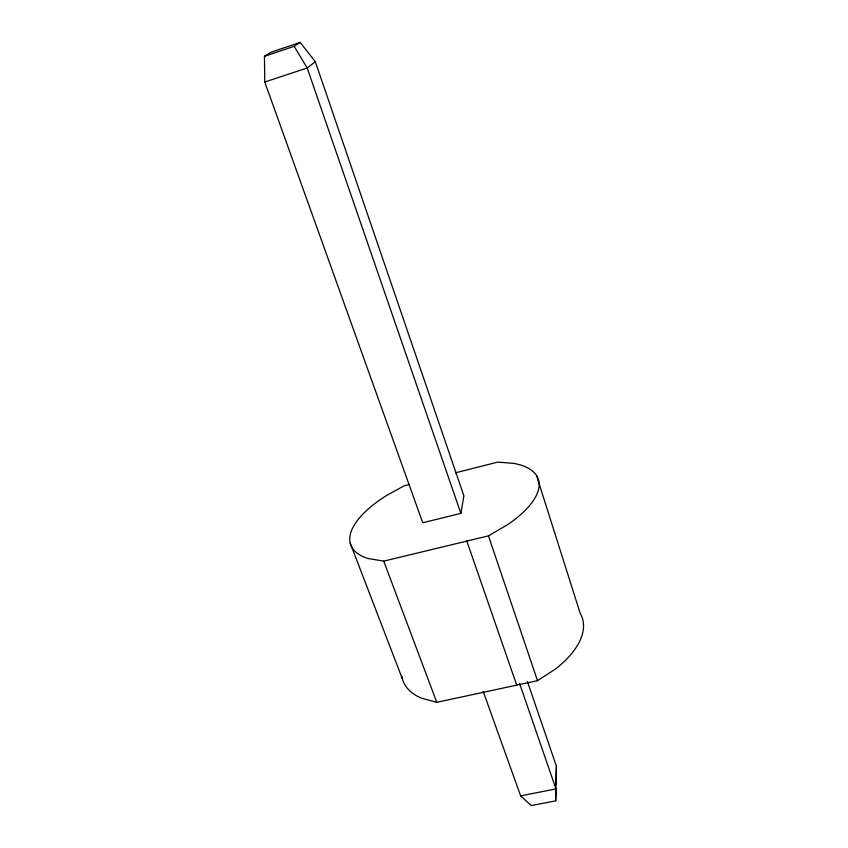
<?xml version="1.0" encoding="UTF-8"?>
<svg xmlns="http://www.w3.org/2000/svg" width="848" height="848" viewBox="0 0 848 848"><rect width="100%" height="100%" fill="white"/><g stroke="black" fill="none" stroke-linecap="round" stroke-linejoin="round"><path stroke-width="1.27" d="M483.201 691.427L520.63 795.848L531.166 805.6L555.705 800.841L556.383 766.157L527.467 681.644M556.002 784.729L556.383 766.157M555.705 800.841L555.97 788.926L519.527 683.308M460.888 513.369L463.898 495.889L315.339 61.756L300.213 42.4L271.116 52.173L264.459 56.297L264.767 82.023L422.749 522.76L460.888 513.369L307.188 67.988L294.161 46.333L264.459 56.297M315.339 61.756L307.188 67.988L264.767 82.023M294.161 46.333L300.213 42.4M401.793 676.269A94.997 47.742 -19.3 0 0 421.117 698.063L436.773 702.314L537.505 680.668L555.472 669.019A94.997 47.742 -19.3 0 0 580.233 613.422L536.487 475.389M409.308 484.515L404.178 485.819L386.624 495.455A99.386 39.761 -19.3 0 0 368.011 558.503L383.731 561.132L488.469 535.862L507.655 524.658A99.386 39.761 -19.3 0 0 513.697 463.368L497.734 462.118L455.44 472.824M520.63 795.848L555.97 788.926M350.192 543.123L402.312 678.707M383.731 561.132L436.773 702.314M466.835 541.088L516.718 685.131M488.469 535.862L537.505 680.668"/></g></svg>
